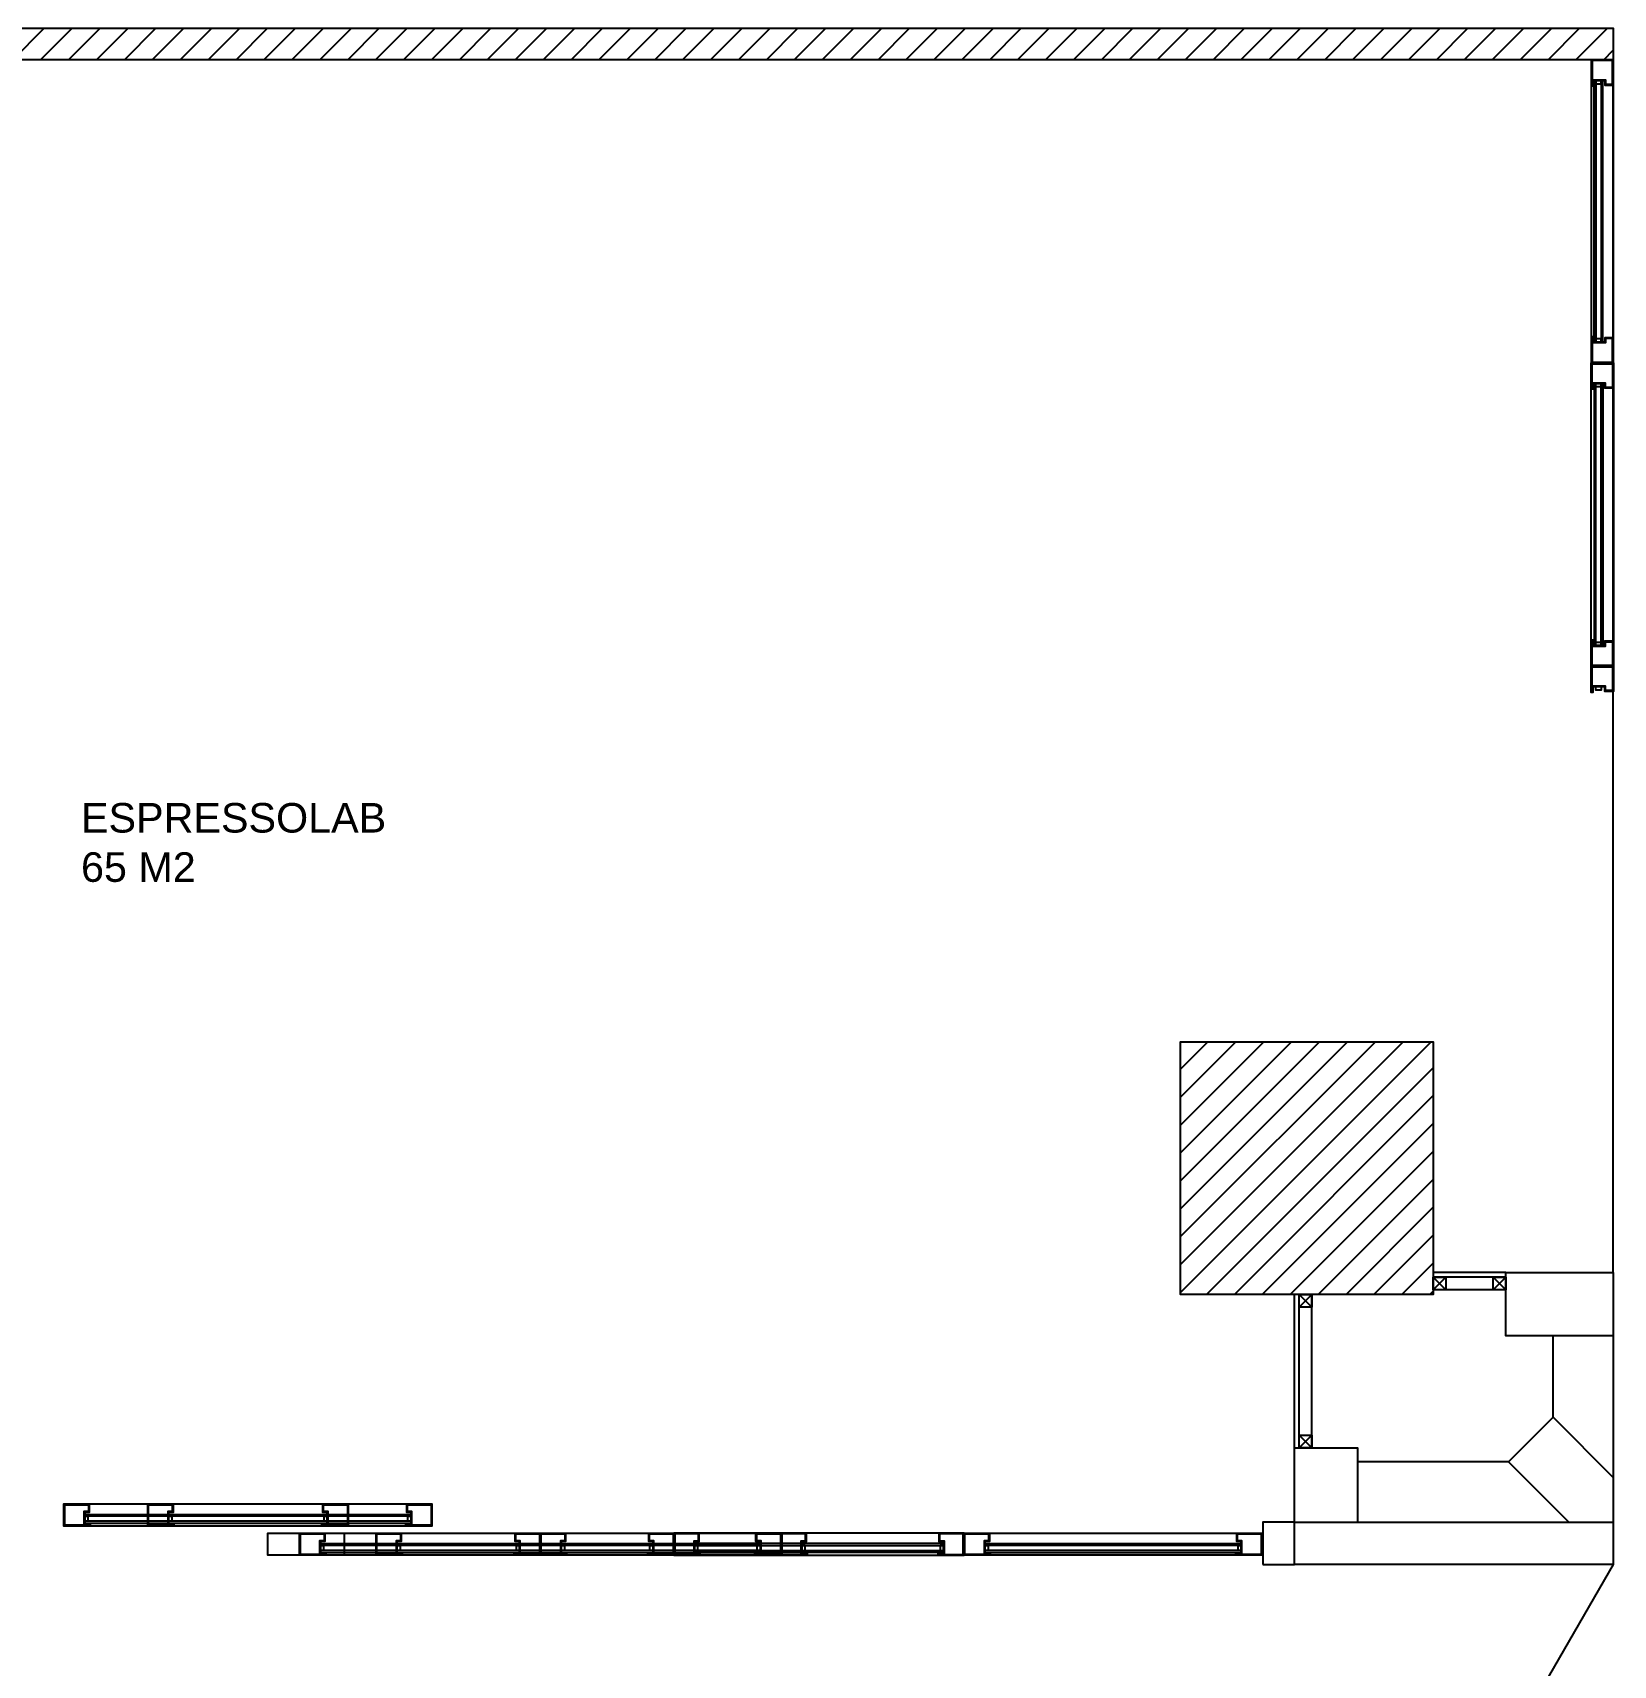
# Model space of a CAD drawing. Header units: centimetres. Extents: x 137745 to 146279, y 33619 to 36807.
# Drawn here: x 142056 to 142556, y 35076 to 35593 of the extents above; entities that cross this region are included whole.
import ezdxf

# ---------------------------------------------------------------- set-up
doc = ezdxf.new("R2010")
doc.units = ezdxf.units.CM
doc.header["$LTSCALE"] = 10
doc.header["$MEASUREMENT"] = 0
for name, color, linetype in [('141125_RT1$0$xref_4_vitrin_kaplama$0$2DCAM', 4, 'Continuous'), ('141125_RT1$0$xref_4_vitrin_kaplama$0$2DKONST2', 253, 'Continuous'), ('2DCAM', 6, 'Continuous'), ('cephe profil', 9, 'Continuous'), ('LP-DIMENSION_INT_100', 51, 'Continuous'), ('SD-YAZI', 233, 'Continuous'), ('zemin', 102, 'Continuous')]:
    doc.layers.add(name, color=color, linetype=linetype)
doc.styles.get("Standard").update_dxf_attribs({"font": 'arial.ttf'})
pattern_1 = [(45, (169.225, 0), (-4.41941738, 4.41941738), [])]

# ---------------------------------------------------------------- blocks, each defined once
blk = doc.blocks.new('LL')
at = {"layer": 'LP-DIMENSION_INT_100'}
h = blk.add_hatch(dxfattribs=at)
h.set_pattern_fill('ANSI31', color=253, scale=50)
h.set_pattern_definition(pattern_1)
h.paths.add_polyline_path([(138923.82, 35193.14), (138838.82, 35193.14), (138838.82, 36086.14), (139307.82, 36086.14), (139307.82, 35594.14), (139819.82, 35594.14), (139819.82, 35584.14), (139297.82, 35584.14), (139297.82, 36066.14), (138923.82, 36066.14), (138923.82, 36031.14), (138858.82, 36031.14), (138858.82, 35273.14), (138923.82, 35273.14)])
h = blk.add_hatch(dxfattribs=at)
h.set_pattern_fill('ANSI31', color=253, scale=50)
h.set_pattern_definition(pattern_1)
h.paths.add_polyline_path([(139682.82, 35273.14), (139762.82, 35273.14), (139762.82, 35193.14), (139682.82, 35193.14)])
blk.add_lwpolyline([(139762.82, 35273.14), (139762.82, 35193.14), (139682.82, 35193.14), (139682.82, 35273.14), (139762.82, 35273.14)])
at = {"layer": '141125_RT1$0$xref_4_vitrin_kaplama$0$2DCAM'}
for p, q in [((139363.76, 35126.88), (139437.76, 35126.88)), ((139437.46, 35119.88), (139364.06, 35119.88)), ((139436.04, 35117.64), (139514.39, 35117.64)), ((139606.24, 35117.64), (139530.39, 35117.64)), ((139622.24, 35117.64), (139700.59, 35117.64)), ((139514.09, 35110.64), (139436.34, 35110.64)), ((139530.69, 35110.64), (139605.94, 35110.64)), ((139700.29, 35110.64), (139622.54, 35110.64))]:
    blk.add_line(p, q, dxfattribs=at)
for points in [[(139362.36, 35123.57), (139439.16, 35123.57)], [(139362.36, 35122.98), (139363.36, 35122.98), (139363.36, 35121.38), (139362.36, 35121.38)], [(139439.16, 35122.97), (139362.36, 35122.97)], [(139439.16, 35121.37), (139438.16, 35121.37), (139438.16, 35122.97), (139439.16, 35122.97)], [(139362.36, 35120.77), (139439.16, 35120.77), (139439.16, 35121.37), (139362.36, 35121.37)], [(139434.64, 35114.34), (139515.79, 35114.34)], [(139434.64, 35113.74), (139435.64, 35113.74), (139435.64, 35112.14), (139434.64, 35112.14)], [(139434.64, 35111.54), (139515.79, 35111.54), (139515.79, 35112.14), (139435.64, 35112.14)], [(139515.79, 35113.74), (139435.64, 35113.74)], [(139515.79, 35112.14), (139514.79, 35112.14), (139514.79, 35113.74), (139515.79, 35113.74)], [(139607.64, 35114.34), (139528.99, 35114.34)], [(139528.99, 35112.14), (139529.99, 35112.14), (139529.99, 35113.74), (139528.99, 35113.74)], [(139528.99, 35113.74), (139607.64, 35113.74)], [(139607.64, 35111.54), (139528.99, 35111.54), (139528.99, 35112.14), (139607.64, 35112.14)], [(139607.64, 35113.74), (139606.64, 35113.74), (139606.64, 35112.14), (139607.64, 35112.14)], [(139620.84, 35114.34), (139701.99, 35114.34)], [(139620.84, 35113.74), (139621.84, 35113.74), (139621.84, 35112.14), (139620.84, 35112.14)], [(139701.99, 35113.74), (139620.84, 35113.74)], [(139620.84, 35111.54), (139701.99, 35111.54), (139701.99, 35112.14), (139620.84, 35112.14)], [(139701.99, 35112.14), (139700.99, 35112.14), (139700.99, 35113.74), (139701.99, 35113.74)]]:
    blk.add_lwpolyline(points, dxfattribs=at)
at = {"layer": '141125_RT1$0$xref_4_vitrin_kaplama$0$2DKONST2'}
for points in [[(139356.76, 35119.88), (139355.76, 35119.88), (139355.76, 35126.38), (139355.76, 35126.38), (139355.76, 35126.88), (139363.76, 35126.88), (139363.76, 35124.18), (139362.36, 35124.18), (139362.36, 35120.38), (139364.06, 35120.38), (139364.06, 35119.88), (139356.76, 35119.88)], [(139357.01, 35120.13), (139356.01, 35120.13), (139356.01, 35126.63), (139363.51, 35126.63), (139363.51, 35124.43), (139362.11, 35124.43), (139362.11, 35120.13), (139357.01, 35120.13)], [(139439.16, 35120.38), (139439.16, 35124.18), (139437.76, 35124.18), (139437.76, 35126.88), (139444.76, 35126.88), (139444.76, 35126.88), (139445.76, 35126.88), (139445.76, 35120.38), (139445.76, 35120.38), (139445.76, 35119.88), (139437.46, 35119.88), (139437.46, 35120.38)], [(139439.41, 35120.13), (139439.41, 35124.43), (139438.01, 35124.43), (139438.01, 35126.63), (139444.51, 35126.63), (139444.51, 35126.63), (139445.51, 35126.63), (139445.51, 35120.13)], [(139429.04, 35110.64), (139428.04, 35110.64), (139428.04, 35117.14), (139428.04, 35117.14), (139428.04, 35117.64), (139436.04, 35117.64), (139436.04, 35114.94), (139434.64, 35114.94), (139434.64, 35111.14), (139436.34, 35111.14), (139436.34, 35110.64), (139429.04, 35110.64)], [(139429.29, 35110.89), (139428.29, 35110.89), (139428.29, 35117.39), (139435.79, 35117.39), (139435.79, 35115.19), (139434.39, 35115.19), (139434.39, 35110.89), (139429.29, 35110.89)], [(139515.79, 35111.14), (139515.79, 35114.94), (139514.39, 35114.94), (139514.39, 35117.64), (139521.39, 35117.64), (139521.39, 35117.64), (139522.39, 35117.64), (139522.39, 35111.14), (139522.39, 35111.14), (139522.39, 35110.64), (139514.09, 35110.64), (139514.09, 35111.14)], [(139516.04, 35110.89), (139516.04, 35115.19), (139514.64, 35115.19), (139514.64, 35117.39), (139521.14, 35117.39), (139521.14, 35117.39), (139522.14, 35117.39), (139522.14, 35110.89)], [(139528.99, 35111.14), (139528.99, 35114.94), (139530.39, 35114.94), (139530.39, 35117.64), (139523.39, 35117.64), (139523.39, 35117.64), (139522.39, 35117.64), (139522.39, 35111.14), (139522.39, 35111.14), (139522.39, 35110.64), (139530.69, 35110.64), (139530.69, 35111.14)], [(139528.74, 35110.89), (139528.74, 35115.19), (139530.14, 35115.19), (139530.14, 35117.39), (139523.64, 35117.39), (139523.64, 35117.39), (139522.64, 35117.39), (139522.64, 35110.89)], [(139613.24, 35110.64), (139614.24, 35110.64), (139614.24, 35117.14), (139614.24, 35117.14), (139614.24, 35117.64), (139606.24, 35117.64), (139606.24, 35114.94), (139607.64, 35114.94), (139607.64, 35111.14), (139605.94, 35111.14), (139605.94, 35110.64), (139613.24, 35110.64)], [(139612.99, 35110.89), (139613.99, 35110.89), (139613.99, 35117.39), (139606.49, 35117.39), (139606.49, 35115.19), (139607.89, 35115.19), (139607.89, 35110.89), (139612.99, 35110.89)], [(139615.24, 35110.64), (139614.24, 35110.64), (139614.24, 35117.14), (139614.24, 35117.14), (139614.24, 35117.64), (139622.24, 35117.64), (139622.24, 35114.94), (139620.84, 35114.94), (139620.84, 35111.14), (139622.54, 35111.14), (139622.54, 35110.64), (139615.24, 35110.64)], [(139615.49, 35110.89), (139614.49, 35110.89), (139614.49, 35117.39), (139621.99, 35117.39), (139621.99, 35115.19), (139620.59, 35115.19), (139620.59, 35110.89), (139615.49, 35110.89)], [(139701.99, 35111.14), (139701.99, 35114.94), (139700.59, 35114.94), (139700.59, 35117.64), (139707.59, 35117.64), (139707.59, 35117.64), (139708.59, 35117.64), (139708.59, 35111.14), (139708.59, 35111.14), (139708.59, 35110.64), (139700.29, 35110.64), (139700.29, 35111.14)], [(139702.24, 35110.89), (139702.24, 35115.19), (139700.84, 35115.19), (139700.84, 35117.39), (139707.34, 35117.39), (139707.34, 35117.39), (139708.34, 35117.39), (139708.34, 35110.89)]]:
    blk.add_lwpolyline(points, close=True, dxfattribs=at)
at = {"layer": '2DCAM'}
blk.add_lwpolyline([(139819.82, 35121.14), (139819.82, 35107.64), (139718.82, 35107.64), (139718.82, 35121.14), (139819.82, 35121.14)], dxfattribs=at)
at = {"layer": 'cephe profil'}
for p, q in [((139819.82, 35200.14), (139819.82, 35584.14)), ((139800.73, 35154.37), (139800.73, 35180.14)), ((139786.59, 35140.23), (139738.82, 35140.23))]:
    blk.add_line(p, q, dxfattribs=at)
for points in [[(139819.82, 35180.14), (139785.82, 35180.14), (139785.82, 35200.14), (139819.82, 35200.14)], [(139819.82, 35200.14), (139819.82, 35121.14)], [(139805.68, 35121.14), (139786.59, 35140.23), (139800.73, 35154.37), (139819.82, 35135.28)], [(139718.82, 35121.14), (139718.82, 35144.64), (139738.82, 35144.64), (139738.82, 35121.14)]]:
    blk.add_lwpolyline(points, dxfattribs=at)
at = {"layer": 'LP-DIMENSION_INT_100', "color": 2}
for points in [[(138923.82, 35193.14), (138838.82, 35193.14), (138838.82, 36086.14), (139307.82, 36086.14), (139307.82, 35594.14), (139819.82, 35594.14), (139819.82, 35584.14), (139297.82, 35584.14), (139297.82, 36066.14), (138923.82, 36066.14), (138923.82, 36031.14), (138858.82, 36031.14), (138858.82, 35273.14), (138923.82, 35273.14)], [(139682.82, 35273.14), (139762.82, 35273.14), (139762.82, 35193.14), (139682.82, 35193.14)], [(139428.04, 35110.64), (139418.04, 35110.64), (139418.04, 35117.64), (139428.04, 35117.64)], [(139708.82, 35107.64), (139718.82, 35107.64), (139718.82, 35121.14), (139708.82, 35121.14)]]:
    blk.add_lwpolyline(points, close=True, dxfattribs=at)
at = {"layer": 'LP-DIMENSION_INT_100', "color": 43}
for points in [[(139785.82, 35200.14), (139762.82, 35200.14)], [(139718.82, 35144.64), (139718.82, 35193.14)]]:
    blk.add_lwpolyline(points, dxfattribs=at)
at = {"layer": 'LP-DIMENSION_INT_100', "color": 253}
for points in [[(139785.82, 35198.64), (139762.82, 35198.64)], [(139762.82, 35198.64), (139766.82, 35194.64)], [(139766.82, 35198.64), (139762.82, 35194.64)], [(139781.82, 35198.64), (139785.82, 35194.64)], [(139785.82, 35198.64), (139781.82, 35194.64)], [(139720.32, 35144.64), (139720.32, 35193.14)], [(139720.32, 35193.14), (139724.32, 35189.14)], [(139724.32, 35193.14), (139720.32, 35189.14)], [(139724.32, 35144.64), (139724.32, 35193.14)], [(139785.82, 35194.64), (139762.82, 35194.64)], [(139720.32, 35148.64), (139724.32, 35144.64)], [(139724.32, 35148.64), (139720.32, 35144.64)]]:
    blk.add_lwpolyline(points, dxfattribs=at)
for points in [[(139762.82, 35198.64), (139766.82, 35198.64), (139766.82, 35194.64), (139762.82, 35194.64)], [(139781.82, 35198.64), (139785.82, 35198.64), (139785.82, 35194.64), (139781.82, 35194.64)], [(139720.32, 35193.14), (139724.32, 35193.14), (139724.32, 35189.14), (139720.32, 35189.14)], [(139720.32, 35148.64), (139724.32, 35148.64), (139724.32, 35144.64), (139720.32, 35144.64)]]:
    blk.add_lwpolyline(points, close=True, dxfattribs=at)
at = {"layer": 'zemin'}
blk.add_lwpolyline([(139819.82, 35107.64), (139379.94, 34345.47), (138892.61, 34345.47)], dxfattribs=at)
at = {"layer": 'SD-YAZI', "color": 2, "insert": (139334.62, 35323.71), "char_height": 9.36, "attachment_point": 7}
blk.add_mtext_dynamic_manual_height_columns('\\pt37.44;ESPRESSOLAB\\P65 M2', width=1669.2448, gutter_width=60, heights=[0], dxfattribs=at)

msp = doc.modelspace()

# ---------------------------------------------------------------- linework, layer by layer
at = {"layer": '141125_RT1$0$xref_4_vitrin_kaplama$0$2DCAM'}
for p, q in [((142549.02, 35575.84), (142549.02, 35496.44)), ((142556.02, 35496.14), (142556.02, 35576.14)), ((142549.02, 35400.44), (142549.02, 35479.84)), ((142556.02, 35480.14), (142556.02, 35400.14)), ((142073.4, 35126.88), (142147.4, 35126.88)), ((142147.1, 35119.88), (142073.7, 35119.88)), ((142148.02, 35117.64), (142208.27, 35117.64)), ((142224.27, 35117.64), (142284.52, 35117.64)), ((142207.97, 35110.64), (142148.31, 35110.64)), ((142284.22, 35110.64), (142224.57, 35110.64))]:
    msp.add_line(p, q, dxfattribs=at)
for points in [[(142549.91, 35494.74), (142549.91, 35577.54), (142550.51, 35577.54), (142550.51, 35494.74)], [(142550.51, 35577.54), (142550.51, 35576.54), (142552.11, 35576.54), (142552.11, 35577.54)], [(142552.11, 35577.54), (142552.11, 35494.74)], [(142552.71, 35494.74), (142552.71, 35577.54)], [(142552.12, 35494.74), (142552.12, 35495.74), (142550.52, 35495.74), (142550.52, 35494.74)], [(142549.91, 35481.54), (142549.91, 35398.74), (142550.51, 35398.74), (142550.51, 35481.54)], [(142552.12, 35481.54), (142552.12, 35480.54), (142550.52, 35480.54), (142550.52, 35481.54)], [(142552.11, 35398.74), (142552.11, 35481.54)], [(142552.71, 35481.54), (142552.71, 35398.74)], [(142550.51, 35398.74), (142550.51, 35399.74), (142552.11, 35399.74), (142552.11, 35398.74)], [(142552.12, 35385.54), (142552.12, 35384.54), (142550.52, 35384.54), (142550.52, 35385.54)], [(142072, 35123.57), (142148.8, 35123.57)], [(142072, 35122.98), (142073, 35122.98), (142073, 35121.38), (142072, 35121.38)], [(142148.8, 35122.97), (142072, 35122.97)], [(142148.8, 35121.37), (142147.8, 35121.37), (142147.8, 35122.97), (142148.8, 35122.97)], [(142072, 35120.77), (142148.8, 35120.77), (142148.8, 35121.37), (142072, 35121.37)], [(142146.62, 35114.34), (142209.67, 35114.34)], [(142146.62, 35113.74), (142147.62, 35113.74), (142147.62, 35112.14), (142146.62, 35112.14)], [(142209.67, 35113.74), (142146.62, 35113.74)], [(142146.62, 35111.54), (142209.67, 35111.54), (142209.67, 35112.14), (142146.62, 35112.14)], [(142209.67, 35112.14), (142208.67, 35112.14), (142208.67, 35113.74), (142209.67, 35113.74)], [(142222.87, 35114.34), (142285.92, 35114.34)], [(142222.87, 35113.74), (142223.87, 35113.74), (142223.87, 35112.14), (142222.87, 35112.14)], [(142222.87, 35111.54), (142285.92, 35111.54), (142285.92, 35112.14), (142223.87, 35112.14)], [(142285.92, 35113.74), (142223.87, 35113.74)], [(142285.92, 35112.14), (142284.92, 35112.14), (142284.92, 35113.74), (142285.92, 35113.74)], [(142299.12, 35112.14), (142300.12, 35112.14), (142300.12, 35113.74), (142299.12, 35113.74)]]:
    msp.add_lwpolyline(points, dxfattribs=at)
at = {"layer": '141125_RT1$0$xref_4_vitrin_kaplama$0$2DKONST2'}
for points in [[(142549.52, 35577.54), (142553.32, 35577.54), (142553.32, 35576.14), (142556.02, 35576.14), (142556.02, 35583.14), (142556.02, 35583.14), (142556.02, 35584.14), (142549.52, 35584.14), (142549.52, 35584.14), (142549.02, 35584.14), (142549.02, 35575.84), (142549.52, 35575.84)], [(142549.27, 35577.79), (142553.57, 35577.79), (142553.57, 35576.39), (142555.77, 35576.39), (142555.77, 35582.89), (142555.77, 35582.89), (142555.77, 35583.89), (142549.27, 35583.89)], [(142549.02, 35489.14), (142549.02, 35488.14), (142555.52, 35488.14), (142555.52, 35488.14), (142556.02, 35488.14), (142556.02, 35496.14), (142553.32, 35496.14), (142553.32, 35494.74), (142549.52, 35494.74), (142549.52, 35496.44), (142549.02, 35496.44), (142549.02, 35489.14)], [(142549.27, 35489.39), (142549.27, 35488.39), (142555.77, 35488.39), (142555.77, 35495.89), (142553.57, 35495.89), (142553.57, 35494.49), (142549.27, 35494.49), (142549.27, 35489.39)], [(142549.02, 35487.14), (142549.02, 35488.14), (142555.52, 35488.14), (142555.52, 35488.14), (142556.02, 35488.14), (142556.02, 35480.14), (142553.32, 35480.14), (142553.32, 35481.54), (142549.52, 35481.54), (142549.52, 35479.84), (142549.02, 35479.84), (142549.02, 35487.14)], [(142549.27, 35486.89), (142549.27, 35487.89), (142555.77, 35487.89), (142555.77, 35480.39), (142553.57, 35480.39), (142553.57, 35481.79), (142549.27, 35481.79), (142549.27, 35486.89)], [(142549.52, 35398.74), (142553.32, 35398.74), (142553.32, 35400.14), (142556.02, 35400.14), (142556.02, 35393.14), (142556.02, 35393.14), (142556.02, 35392.14), (142549.52, 35392.14), (142549.52, 35392.14), (142549.02, 35392.14), (142549.02, 35400.44), (142549.52, 35400.44)], [(142549.27, 35398.49), (142553.57, 35398.49), (142553.57, 35399.89), (142555.77, 35399.89), (142555.77, 35393.39), (142555.77, 35393.39), (142555.77, 35392.39), (142549.27, 35392.39)], [(142549.02, 35391.14), (142549.02, 35392.14), (142555.52, 35392.14), (142555.52, 35392.14), (142556.02, 35392.14), (142556.02, 35384.14), (142553.32, 35384.14), (142553.32, 35385.54), (142549.52, 35385.54), (142549.52, 35383.84), (142549.02, 35383.84), (142549.02, 35391.14)], [(142549.27, 35390.89), (142549.27, 35391.89), (142555.77, 35391.89), (142555.77, 35384.39), (142553.57, 35384.39), (142553.57, 35385.79), (142549.27, 35385.79), (142549.27, 35390.89)], [(142066.4, 35119.88), (142065.4, 35119.88), (142065.4, 35126.38), (142065.4, 35126.38), (142065.4, 35126.88), (142073.4, 35126.88), (142073.4, 35124.18), (142072, 35124.18), (142072, 35120.38), (142073.7, 35120.38), (142073.7, 35119.88), (142066.4, 35119.88)], [(142066.65, 35120.13), (142065.65, 35120.13), (142065.65, 35126.63), (142073.15, 35126.63), (142073.15, 35124.43), (142071.75, 35124.43), (142071.75, 35120.13), (142066.65, 35120.13)], [(142148.8, 35120.38), (142148.8, 35124.18), (142147.4, 35124.18), (142147.4, 35126.88), (142154.4, 35126.88), (142154.4, 35126.88), (142155.4, 35126.88), (142155.4, 35120.38), (142155.4, 35120.38), (142155.4, 35119.88), (142147.1, 35119.88), (142147.1, 35120.38)], [(142149.05, 35120.13), (142149.05, 35124.43), (142147.65, 35124.43), (142147.65, 35126.63), (142154.15, 35126.63), (142154.15, 35126.63), (142155.15, 35126.63), (142155.15, 35120.13)], [(142141.01, 35110.64), (142140.01, 35110.64), (142140.01, 35117.14), (142140.01, 35117.14), (142140.01, 35117.64), (142148.02, 35117.64), (142148.02, 35114.94), (142146.62, 35114.94), (142146.62, 35111.14), (142148.31, 35111.14), (142148.31, 35110.64), (142141.01, 35110.64)], [(142141.27, 35110.89), (142140.27, 35110.89), (142140.27, 35117.39), (142147.77, 35117.39), (142147.77, 35115.19), (142146.37, 35115.19), (142146.37, 35110.89), (142141.27, 35110.89)], [(142209.67, 35111.14), (142209.67, 35114.94), (142208.27, 35114.94), (142208.27, 35117.64), (142215.27, 35117.64), (142215.27, 35117.64), (142216.27, 35117.64), (142216.27, 35111.14), (142216.27, 35111.14), (142216.27, 35110.64), (142207.97, 35110.64), (142207.97, 35111.14)], [(142209.92, 35110.89), (142209.92, 35115.19), (142208.52, 35115.19), (142208.52, 35117.39), (142215.02, 35117.39), (142215.02, 35117.39), (142216.02, 35117.39), (142216.02, 35110.89)], [(142217.27, 35110.64), (142216.27, 35110.64), (142216.27, 35117.14), (142216.27, 35117.14), (142216.27, 35117.64), (142224.27, 35117.64), (142224.27, 35114.94), (142222.87, 35114.94), (142222.87, 35111.14), (142224.57, 35111.14), (142224.57, 35110.64), (142217.27, 35110.64)], [(142217.52, 35110.89), (142216.52, 35110.89), (142216.52, 35117.39), (142224.02, 35117.39), (142224.02, 35115.19), (142222.62, 35115.19), (142222.62, 35110.89), (142217.52, 35110.89)], [(142285.92, 35111.14), (142285.92, 35114.94), (142284.52, 35114.94), (142284.52, 35117.64), (142291.52, 35117.64), (142291.52, 35117.64), (142292.52, 35117.64), (142292.52, 35111.14), (142292.52, 35111.14), (142292.52, 35110.64), (142284.22, 35110.64), (142284.22, 35111.14)], [(142286.17, 35110.89), (142286.17, 35115.19), (142284.77, 35115.19), (142284.77, 35117.39), (142291.27, 35117.39), (142291.27, 35117.39), (142292.27, 35117.39), (142292.27, 35110.89)], [(142299.12, 35111.14), (142299.12, 35114.94), (142300.52, 35114.94), (142300.52, 35117.64), (142293.52, 35117.64), (142293.52, 35117.64), (142292.52, 35117.64), (142292.52, 35111.14), (142292.52, 35111.14), (142292.52, 35110.64), (142300.82, 35110.64), (142300.82, 35111.14)], [(142298.87, 35110.89), (142298.87, 35115.19), (142300.27, 35115.19), (142300.27, 35117.39), (142293.77, 35117.39), (142293.77, 35117.39), (142292.77, 35117.39), (142292.77, 35110.89)]]:
    msp.add_lwpolyline(points, close=True, dxfattribs=at)
at = {"layer": 'LP-DIMENSION_INT_100', "color": 2}
msp.add_lwpolyline([(142140.01, 35110.64), (142130.01, 35110.64), (142130.01, 35117.64), (142140.01, 35117.64)], close=True, dxfattribs=at)

# ---------------------------------------------------------------- block references
msp.add_blockref('LL', (2736.19, 0), dxfattribs=at)

doc.saveas('drawing.dxf')
